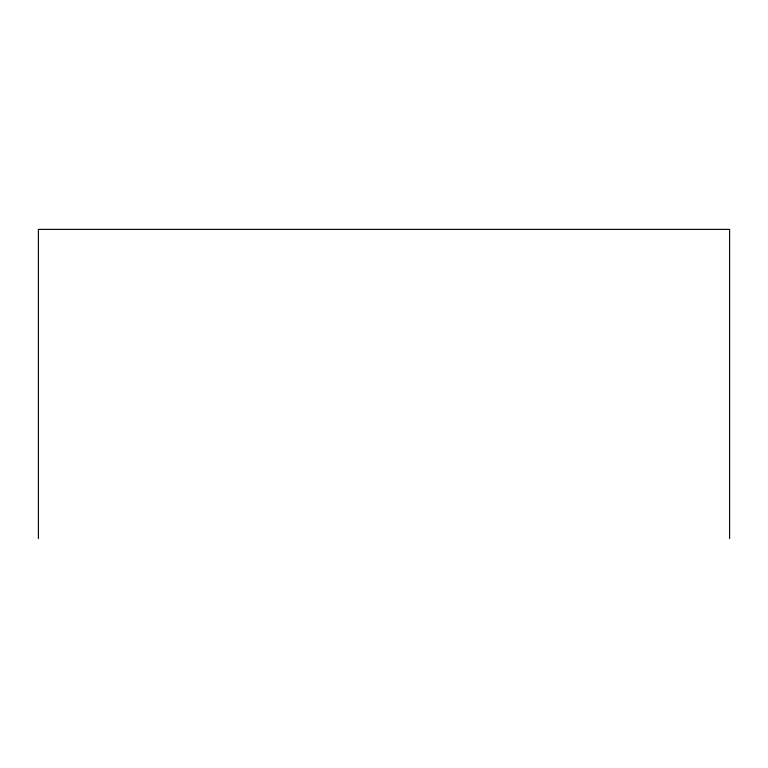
<?xml version="1.0" encoding="UTF-8"?>
<svg xmlns="http://www.w3.org/2000/svg" width="768" height="768" viewBox="0 0 768 768"><rect width="100%" height="100%" fill="white"/><g stroke="black" fill="none" stroke-linecap="round" stroke-linejoin="round"><path stroke-width="1.15" d="M729.6 538.608L729.6 229.392L38.4 229.392L38.4 538.608"/></g></svg>
